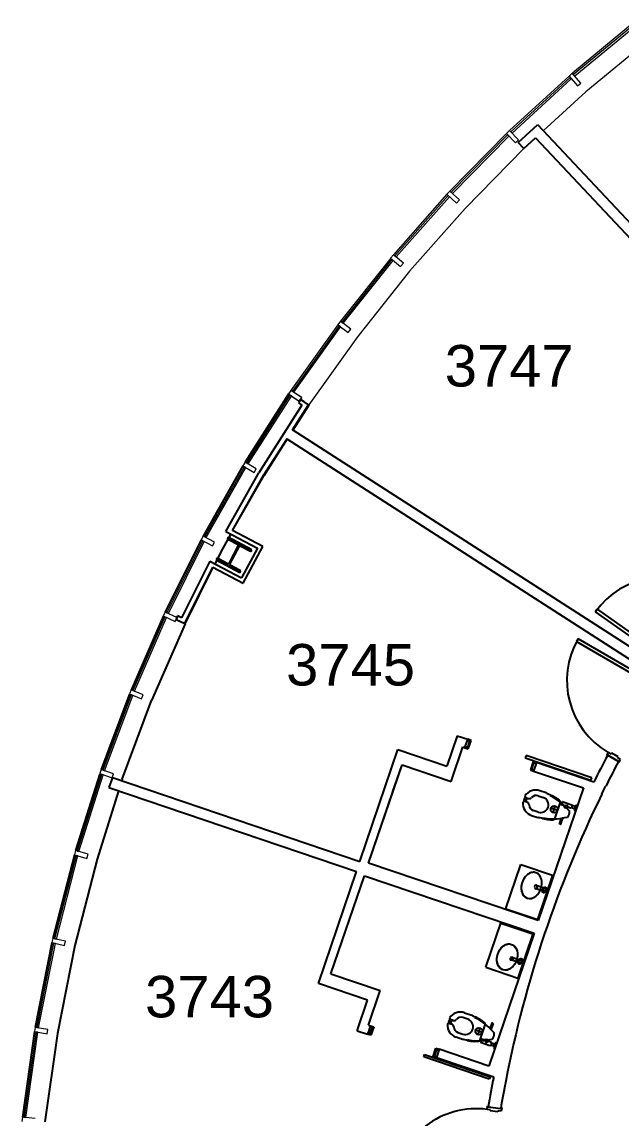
# Model space of a CAD drawing. Header units: inches. Extents: x -1169 to 5569, y -44 to 4300.
# Drawn here: x -37 to 309, y 3407 to 4040 of the extents above; entities that cross this region are included whole.
import ezdxf

# ---------------------------------------------------------------- set-up
doc = ezdxf.new("R2010")
doc.units = ezdxf.units.IN
doc.header["$LTSCALE"] = 96
doc.header["$MEASUREMENT"] = 0
for name, color, linetype in [('A-ANNO-ROOM', 4, 'CONTINUOUS'), ('A-COLS', 5, 'CONTINUOUS'), ('A-DOOR', 2, 'CONTINUOUS'), ('A-FLOR-PFIX', 2, 'CONTINUOUS'), ('A-GLAZ', 2, 'CONTINUOUS'), ('A-WALL-FULL', 6, 'CONTINUOUS')]:
    doc.layers.add(name, color=color, linetype=linetype)
doc.styles.add('Arial', font='arial.ttf')

msp = doc.modelspace()

# ---------------------------------------------------------------- linework, layer by layer
at = {"layer": 'A-COLS'}
for p, q in [((82.33, 3742.39), (81.82, 3741.43)), ((81.82, 3741.43), (82.17, 3741.24)), ((82.62, 3742.08), (82.17, 3741.25)), ((82.17, 3741.25), (88.4, 3737.94)), ((96.01, 3735.12), (82.33, 3742.39)), ((95.59, 3735.18), (82.62, 3742.08)), ((88.36, 3737.95), (82.44, 3726.82)), ((88.4, 3737.94), (82.48, 3726.8)), ((83, 3726.52), (88.92, 3737.66)), ((83.04, 3726.51), (88.96, 3737.63)), ((88.19, 3737.54), (89.22, 3738.57)), ((88.92, 3737.66), (95.15, 3734.35)), ((91.53, 3736.27), (92.23, 3736.97)), ((95.15, 3734.35), (95.59, 3735.18)), ((95.15, 3734.34), (95.5, 3734.15)), ((95.5, 3734.15), (96.01, 3735.12)), ((75.9, 3730.3), (75.39, 3729.34)), ((75.39, 3729.34), (89.07, 3722.06)), ((76.25, 3730.11), (75.81, 3729.28)), ((75.81, 3729.28), (88.79, 3722.38)), ((76.25, 3730.12), (75.9, 3730.3)), ((82.48, 3726.8), (76.25, 3730.11)), ((78.5, 3727.85), (79.19, 3728.54)), ((82.96, 3727.71), (84.39, 3729.13)), ((81.5, 3726.25), (82.2, 3726.94)), ((89.23, 3723.21), (83, 3726.52)), ((88.79, 3722.38), (89.23, 3723.21)), ((89.07, 3722.06), (89.59, 3723.03)), ((89.59, 3723.03), (89.23, 3723.22))]:
    msp.add_line(p, q, dxfattribs=at)
at = {"layer": 'A-DOOR'}
for p, q in [((294.75, 3699.3), (295.76, 3700.73)), ((333.88, 3671.5), (294.75, 3699.3)), ((295.76, 3700.73), (334.89, 3672.93)), ((284.63, 3683.58), (283.76, 3682.06)), ((326.16, 3659.5), (284.63, 3683.58)), ((283.76, 3682.06), (325.28, 3657.99)), ((219.38, 3621.31), (219.18, 3620.72)), ((219.18, 3620.72), (221.08, 3620.08)), ((220.68, 3620.87), (219.38, 3621.31)), ((220.83, 3625.57), (220.63, 3624.98)), ((220.63, 3624.98), (221.93, 3624.54)), ((221.93, 3624.54), (220.68, 3620.87)), ((222.72, 3624.93), (220.83, 3625.57)), ((221.08, 3620.08), (222.72, 3624.93)), ((254.61, 3616.22), (254.13, 3614.8)), ((254.13, 3614.8), (292.01, 3601.94)), ((292.49, 3603.36), (254.61, 3616.22)), ((302.09, 3617.98), (301.08, 3616.25)), ((301.08, 3616.25), (301.51, 3616)), ((301.51, 3616), (301.77, 3616.43)), ((301.77, 3616.43), (308.04, 3612.79)), ((303.76, 3617), (302.09, 3617.98)), ((304.08, 3617.55), (303.76, 3617)), ((307.86, 3615.35), (304.08, 3617.55)), ((307.55, 3614.81), (307.86, 3615.35)), ((309.22, 3613.84), (307.55, 3614.81)), ((308.22, 3612.11), (309.22, 3613.84)), ((258.7, 3612.71), (257.06, 3607.86)), ((258.71, 3612.71), (257.06, 3607.86)), ((257.06, 3607.86), (258.95, 3607.22)), ((257.85, 3608.25), (259.1, 3611.92)), ((257.85, 3608.25), (259.1, 3611.92)), ((257.85, 3608.25), (259.15, 3607.81)), ((258.71, 3612.72), (260.6, 3612.07)), ((258.95, 3607.22), (259.15, 3607.81)), ((258.95, 3607.22), (259.15, 3607.81)), ((259.1, 3611.92), (260.4, 3611.48)), ((260.4, 3611.48), (260.6, 3612.07)), ((260.4, 3611.48), (260.6, 3612.07)), ((308.04, 3612.79), (307.79, 3612.36)), ((307.79, 3612.36), (308.22, 3612.11)), ((292.01, 3601.94), (292.49, 3603.36)), ((162.93, 3455.01), (163.13, 3455.6)), ((163.13, 3455.6), (164.43, 3455.15)), ((164.37, 3459.27), (164.57, 3459.86)), ((165.67, 3458.82), (164.37, 3459.27)), ((164.43, 3455.15), (165.67, 3458.82)), ((164.57, 3459.86), (166.47, 3459.21)), ((166.47, 3459.21), (164.82, 3454.36)), ((164.82, 3454.36), (162.93, 3455)), ((195.43, 3441.86), (195.91, 3443.28)), ((195.91, 3443.28), (233.79, 3430.42)), ((200.81, 3442.15), (202.45, 3447)), ((200.81, 3442.15), (202.45, 3447)), ((202.84, 3446.21), (201.6, 3442.54)), ((202.85, 3446.21), (201.6, 3442.54)), ((201.6, 3442.54), (202.9, 3442.1)), ((202.45, 3447), (204.35, 3446.36)), ((202.84, 3446.21), (204.15, 3445.77)), ((204.35, 3446.36), (204.15, 3445.77)), ((204.35, 3446.36), (204.15, 3445.77)), ((233.3, 3429), (195.43, 3441.86)), ((200.81, 3442.15), (202.7, 3441.51)), ((202.9, 3442.1), (202.7, 3441.51)), ((202.9, 3442.1), (202.7, 3441.51)), ((233.79, 3430.42), (233.3, 3429)), ((232.01, 3411.55), (232.27, 3413.54)), ((233.93, 3411.31), (232.01, 3411.55)), ((232.27, 3413.54), (232.76, 3413.47)), ((232.76, 3413.47), (232.7, 3412.98)), ((232.7, 3412.98), (239.89, 3412.04)), ((233.85, 3410.69), (233.93, 3411.31)), ((238.19, 3410.12), (233.85, 3410.69)), ((238.27, 3410.74), (238.19, 3410.12)), ((240.19, 3410.49), (238.27, 3410.74)), ((239.89, 3412.04), (239.95, 3412.54)), ((239.95, 3412.54), (240.45, 3412.48)), ((240.45, 3412.48), (240.19, 3410.49))]:
    msp.add_line(p, q, dxfattribs=at)
for centre, start, end in [((333.88, 3671.5), 54.60084, 144.60084), ((333.88, 3671.5), 54.60084, 144.60084), ((326.16, 3659.5), 149.89718, 239.89718), ((326.16, 3659.5), 149.89718, 239.89718), ((225.83, 3363.95), 82.60188, 172.60188), ((225.83, 3363.95), 82.60188, 172.60188)]:
    msp.add_arc(centre, 48, start, end, dxfattribs=at)
at = {"layer": 'A-FLOR-PFIX'}
for p, q in [((266.1, 3594.58), (262.57, 3595.77)), ((255.1, 3589.19), (253.68, 3589.67)), ((254.41, 3591.83), (255.83, 3591.35)), ((261.61, 3592.93), (264.45, 3591.97)), ((271.34, 3580.06), (274.27, 3588.7)), ((275.1, 3588.35), (275.02, 3588.12)), ((275.18, 3588.59), (275.1, 3588.35)), ((275.26, 3588.84), (275.18, 3588.59)), ((275.41, 3589.26), (275.26, 3588.84)), ((275.5, 3589.54), (275.41, 3589.26)), ((275.5, 3589.54), (280.95, 3587.69)), ((261.55, 3583.45), (258.71, 3584.41)), ((272.71, 3584.41), (268.92, 3585.7)), ((270.17, 3583.16), (271.46, 3586.95)), ((274.9, 3587.77), (274.86, 3587.64)), ((276.75, 3587), (274.86, 3587.64)), ((275.02, 3588.12), (274.9, 3587.77)), ((276.51, 3586.29), (276.75, 3587)), ((276.51, 3586.29), (276.79, 3586.2)), ((276.79, 3586.2), (276.99, 3586.13)), ((276.99, 3586.13), (277.21, 3586.05)), ((277.21, 3586.05), (277.7, 3585.89)), ((277.58, 3586.32), (279.49, 3584.26)), ((277.7, 3585.89), (278.13, 3585.74)), ((278.13, 3585.74), (278.28, 3585.69)), ((278.28, 3585.69), (278.41, 3585.65)), ((278.47, 3585.67), (278.39, 3585.45)), ((278.65, 3586.36), (278.41, 3585.65)), ((280.31, 3585.79), (278.65, 3586.36)), ((282.56, 3585.43), (280.83, 3586.01)), ((282.96, 3586.61), (281.24, 3587.2)), ((282.96, 3586.61), (282.56, 3585.43)), ((282.97, 3584.31), (282.62, 3584.42)), ((283.97, 3587.25), (283.62, 3587.37)), ((257.75, 3581.57), (261.28, 3580.37)), ((273.95, 3576.75), (274.97, 3579.73)), ((274.52, 3576.45), (274, 3576.63)), ((274.63, 3576.52), (275.64, 3579.5)), ((278.18, 3580.4), (275.41, 3579.94)), ((276.08, 3580), (275.97, 3580.03)), ((242.7, 3527.13), (251.54, 3553.17)), ((251.54, 3553.17), (270.48, 3546.74)), ((253.34, 3545.06), (252.6, 3543.64)), ((254.28, 3546.31), (253.34, 3545.06)), ((255.37, 3547.33), (254.28, 3546.31)), ((256.56, 3548.08), (255.37, 3547.33)), ((257.8, 3548.52), (256.56, 3548.08)), ((259.04, 3548.63), (257.8, 3548.52)), ((259.11, 3548.62), (258.85, 3548.63)), ((260.22, 3548.41), (259.04, 3548.63)), ((261.29, 3547.86), (260.22, 3548.41)), ((262.21, 3547.02), (261.29, 3547.86)), ((261.33, 3521.33), (270.01, 3546.9)), ((262.93, 3545.92), (262.21, 3547.02)), ((263.42, 3544.6), (262.93, 3545.92)), ((263.66, 3543.13), (263.42, 3544.6)), ((251.8, 3540.51), (251.78, 3538.95)), ((251.78, 3538.95), (252.02, 3537.47)), ((252.07, 3542.1), (251.8, 3540.51)), ((252.02, 3537.47), (252.52, 3536.16)), ((252.6, 3543.64), (252.07, 3542.1)), ((259.41, 3539.75), (259.78, 3539.32)), ((259.78, 3539.32), (260.23, 3539.17)), ((260.23, 3539.17), (260.62, 3539.23)), ((260.59, 3541.11), (260.44, 3541.15)), ((260.94, 3540.74), (260.46, 3539.32)), ((260.46, 3539.32), (264.96, 3537.79)), ((260.92, 3540.83), (260.59, 3541.11)), ((260.62, 3539.23), (260.8, 3539.35)), ((260.8, 3539.35), (261.09, 3540.22)), ((261.09, 3540.22), (260.92, 3540.83)), ((265.44, 3539.21), (260.94, 3540.74)), ((262.1, 3537.01), (262.85, 3538.44)), ((262.85, 3538.44), (263.37, 3539.98)), ((263.37, 3539.98), (263.64, 3541.57)), ((263.64, 3541.57), (263.66, 3543.13)), ((252.52, 3536.16), (253.23, 3535.05)), ((253.23, 3535.05), (254.15, 3534.21)), ((254, 3534.32), (254.21, 3534.17)), ((254.15, 3534.21), (255.22, 3533.67)), ((255.22, 3533.67), (256.4, 3533.45)), ((256.4, 3533.45), (257.64, 3533.56)), ((257.64, 3533.56), (258.88, 3534)), ((258.88, 3534), (260.07, 3534.74)), ((260.07, 3534.74), (261.16, 3535.76)), ((261.16, 3535.76), (262.1, 3537.01)), ((242.86, 3527.6), (261.33, 3521.33)), ((231.37, 3493.75), (240.21, 3519.79)), ((240.05, 3519.31), (258.52, 3513.05)), ((258.52, 3513.05), (249.84, 3487.48)), ((240.22, 3504.89), (241.31, 3505.91)), ((241.31, 3505.91), (242.5, 3506.65)), ((242.5, 3506.65), (243.74, 3507.09)), ((243.74, 3507.09), (244.98, 3507.2)), ((244.79, 3507.2), (245.05, 3507.19)), ((244.98, 3507.2), (246.16, 3506.98)), ((246.16, 3506.98), (247.23, 3506.43)), ((247.23, 3506.43), (248.15, 3505.59)), ((237.74, 3499.08), (238.01, 3500.67)), ((238.01, 3500.67), (238.53, 3502.21)), ((238.53, 3502.21), (239.28, 3503.63)), ((239.28, 3503.63), (240.22, 3504.89)), ((245.78, 3499.6), (246.33, 3499.72)), ((246.33, 3499.72), (246.79, 3499.56)), ((246.79, 3499.56), (247.06, 3499.28)), ((248.15, 3505.59), (248.87, 3504.49)), ((248.87, 3504.49), (249.36, 3503.17)), ((249.58, 3500.14), (249.31, 3498.55)), ((249.36, 3503.17), (249.6, 3501.7)), ((249.6, 3501.7), (249.58, 3500.14)), ((231.37, 3493.75), (250.31, 3487.32)), ((237.72, 3497.52), (237.74, 3499.08)), ((237.96, 3496.05), (237.72, 3497.52)), ((238.45, 3494.73), (237.96, 3496.05)), ((239.17, 3493.63), (238.45, 3494.73)), ((240.09, 3492.78), (239.17, 3493.63)), ((246.01, 3493.31), (244.82, 3492.57)), ((245.89, 3497.81), (245.75, 3497.87)), ((246.32, 3497.82), (245.89, 3497.81)), ((247.1, 3494.33), (246.01, 3493.31)), ((246.82, 3498.21), (246.32, 3497.82)), ((246.4, 3497.89), (246.88, 3499.31)), ((250.89, 3496.36), (246.4, 3497.89)), ((247.13, 3499.07), (246.82, 3498.21)), ((246.88, 3499.31), (251.38, 3497.78)), ((247.06, 3499.28), (247.13, 3499.07)), ((248.04, 3495.58), (247.1, 3494.33)), ((248.78, 3497.01), (248.04, 3495.58)), ((249.31, 3498.55), (248.78, 3497.01)), ((240.15, 3492.74), (239.93, 3492.89)), ((241.16, 3492.24), (240.09, 3492.78)), ((242.34, 3492.02), (241.16, 3492.24)), ((243.58, 3492.13), (242.34, 3492.02)), ((244.82, 3492.57), (243.58, 3492.13)), ((212.26, 3463.01), (210.84, 3463.49)), ((220.88, 3463.63), (218.04, 3464.59)), ((219.01, 3467.44), (222.54, 3466.24)), ((234.8, 3461.4), (233.79, 3458.42)), ((235.43, 3461.29), (234.9, 3461.46)), ((210.11, 3461.33), (211.53, 3460.85)), ((215.15, 3456.07), (217.99, 3455.11)), ((229.14, 3456.07), (225.35, 3457.36)), ((227.89, 3458.61), (226.6, 3454.82)), ((230.71, 3460.36), (227.77, 3451.72)), ((235.93, 3455.92), (234.01, 3457.98)), ((234.5, 3457.53), (234.4, 3457.56)), ((235.47, 3461.17), (234.46, 3458.19)), ((217.72, 3452.03), (214.18, 3453.23)), ((228.24, 3450.31), (228.33, 3450.58)), ((228.24, 3450.31), (233.69, 3448.46)), ((228.33, 3450.58), (228.48, 3451.01)), ((228.48, 3451.01), (228.56, 3451.25)), ((228.56, 3451.25), (228.64, 3451.5)), ((228.64, 3451.5), (228.72, 3451.73)), ((228.72, 3451.73), (228.84, 3452.07)), ((228.84, 3452.07), (228.88, 3452.2)), ((230.78, 3451.56), (228.88, 3452.2)), ((231.02, 3452.27), (230.78, 3451.56)), ((231.02, 3452.27), (231.29, 3452.17)), ((231.29, 3452.17), (231.49, 3452.11)), ((231.49, 3452.11), (231.72, 3452.03)), ((231.72, 3452.03), (232.21, 3451.86)), ((231.85, 3451.6), (234.62, 3452.06)), ((232.21, 3451.86), (232.63, 3451.72)), ((232.63, 3451.72), (232.78, 3451.67)), ((232.67, 3450.92), (232.91, 3451.63)), ((234.33, 3450.35), (232.67, 3450.92)), ((232.78, 3451.67), (232.91, 3451.63)), ((232.95, 3451.57), (233.02, 3451.8)), ((235.94, 3448.09), (234.21, 3448.67)), ((236.34, 3449.27), (234.62, 3449.86)), ((235.94, 3448.09), (236.34, 3449.27)), ((237.35, 3449.91), (237, 3450.03)), ((236.35, 3446.97), (236, 3447.08))]:
    msp.add_line(p, q, dxfattribs=at)
for centre, radius in [((270.81, 3585.06), 2), ((265.2, 3538.5), 0.75), ((251.14, 3497.07), 0.75), ((227.25, 3456.72), 2)]:
    msp.add_circle(centre, radius, dxfattribs=at)
for centre, radius, start, end in [((260.16, 3588.67), 7.5, 71.25346, 146.36552), ((377.41, 3829.7), 260.14, 244.66733, 245.30992), ((260.16, 3588.67), 7.5, 176.1414, 251.25346), ((253.42, 3588.92), 0.787, 71.25346, 161.25346), ((260.16, 3588.67), 7, 150.85331, 171.65361), ((254.66, 3592.57), 0.787, 161.25346, 251.25346), ((260.76, 3588.47), 6.45, 151.06954, 171.43738), ((254.52, 3587.49), 1.79, 3.02977, 71.25346), ((256.41, 3593.05), 1.79, 251.25346, 319.47715), ((260.47, 3589.57), 3.55, 71.25346, 139.47715), ((263, 3587.71), 4.5, 251.25346, 71.25346), ((256.15, 3566.35), 29.29, 42.9893, 64.98862), ((256.15, 3566.35), 29.79, 57.42719, 64.98862), ((259.85, 3587.77), 3.55, 183.02977, 251.25346), ((278.17, 3585.54), 0.33, 24.01103, 36.25155), ((276.09, 3583.27), 3.67, 311.9535, 10.36687), ((278.76, 3583.58), 1, 20.28548, 42.9893), ((280.16, 3586.9), 1.12, 277.69139, 44.90705), ((284.79, 3584.67), 2.36, 161.25346, 177.9713), ((282.79, 3584.74), 0.358, 177.9713, 242.53562), ((285.19, 3585.85), 2.36, 144.53562, 161.25346), ((283.56, 3587.01), 0.358, 79.9713, 144.53562), ((206.49, 3326.07), 260.14, 77.19701, 77.83959), ((270.57, 3608.82), 29.79, 257.5183, 265.07973), ((270.57, 3608.82), 29.29, 257.5183, 279.51762), ((274.07, 3576.72), 0.116, 167.63983, 232.86709), ((274.52, 3576.57), 0.116, 269.63983, 334.86709), ((275.13, 3579.67), 0.173, 104.18867, 160.18867), ((275.01, 3579.97), 0.149, 299.91369, 338.92813), ((275.75, 3579.72), 0.149, 119.91369, 202.59323), ((275.47, 3579.55), 0.173, 342.31826, 38.31826), ((275.38, 3580.35), 0.58, 299.91369, 324.3654), ((275.97, 3580.47), 0.488, 282.9423, 305.5127), ((278.02, 3581.39), 1, 279.51762, 301.69406), ((260.33, 3540.15), 1, 170.25357, 188.81452), ((260.33, 3540.15), 1, 89.25346, 159.76821), ((246.26, 3498.72), 1, 133.68548, 152.24643), ((246.26, 3498.72), 1, 162.73179, 233.24654), ((216.59, 3460.33), 7.5, 71.24654, 146.3586), ((209.86, 3460.59), 0.787, 71.24654, 161.24654), ((216.59, 3460.33), 7, 150.84639, 171.64669), ((211.1, 3464.24), 0.787, 161.24654, 251.24654), ((217.19, 3460.13), 6.45, 151.06262, 171.43046), ((212.84, 3464.71), 1.79, 251.24654, 319.47023), ((216.9, 3461.23), 3.55, 71.24654, 139.47023), ((219.44, 3459.37), 4.5, 251.24654, 71.24654), ((333.87, 3701.35), 260.14, 244.66041, 245.30299), ((212.59, 3438.01), 29.29, 42.98238, 64.9817), ((212.59, 3438.01), 29.79, 57.42027, 64.9817), ((234.9, 3461.35), 0.116, 89.63291, 154.86017), ((216.59, 3460.33), 7.5, 176.13448, 251.24654), ((210.95, 3459.15), 1.79, 3.02285, 71.24654), ((216.29, 3459.43), 3.55, 183.02285, 251.24654), ((233.95, 3458.36), 0.173, 162.31133, 218.31133), ((233.68, 3458.2), 0.149, 343.57187, 22.58631), ((234.41, 3457.95), 0.149, 119.90677, 202.58631), ((233.74, 3457.67), 0.58, 358.1346, 22.58631), ((234.3, 3458.25), 0.173, 284.18174, 340.18174), ((234.13, 3457.21), 0.488, 16.9873, 39.5577), ((232.52, 3454.92), 3.67, 312.13313, 10.5465), ((235.36, 3461.19), 0.116, 347.63291, 52.86017), ((235.19, 3455.24), 1, 20.80594, 42.98238), ((162.89, 3197.74), 260.14, 77.19008, 77.83267), ((227.01, 3480.48), 29.79, 257.51138, 265.07281), ((227.01, 3480.48), 29.29, 257.51138, 279.5107), ((232.79, 3451.86), 0.33, 286.24845, 298.48897), ((233.54, 3449.56), 1.12, 277.59295, 44.80861), ((234.45, 3453.05), 1, 279.5107, 302.21452), ((238.57, 3448.51), 2.36, 144.5287, 161.24654), ((236.94, 3449.68), 0.358, 79.96438, 144.5287), ((238.17, 3447.33), 2.36, 161.24654, 177.96438), ((236.17, 3447.4), 0.358, 177.96438, 242.5287)]:
    msp.add_arc(centre, radius, start, end, dxfattribs=at)
at = {"layer": 'A-FLOR-PFIX', "extrusion": (0, 0, -1)}
for centre, major_axis, ratio, start_param, end_param in [((277.94, 3584.73), (0.36, 1.06), 0.5, 0.260484, 0.3552), ((265.19, 3538.46), (0.56, 1.66), 0.571429, 3.141593, 9.424778)]:
    msp.add_ellipse(centre, major_axis=major_axis, ratio=ratio, start_param=start_param, end_param=end_param, dxfattribs=at)
at = {"layer": 'A-FLOR-PFIX'}
msp.add_ellipse((251.16, 3497.11), major_axis=(0.56, 1.66), ratio=0.571429, dxfattribs=at)
msp.add_ellipse((233.1, 3452.64), major_axis=(-0.36, -1.06), ratio=0.5, start_param=0.260484, end_param=0.3552, dxfattribs=at)
for points in [[(273.74, 3590.39), (273.49, 3590.58), (272.98, 3590.93), (272.46, 3591.28), (272.19, 3591.45)], [(277.54, 3587.39), (277.62, 3587.43), (277.7, 3587.47), (277.78, 3587.51)], [(277.78, 3587.51), (277.86, 3587.55), (277.94, 3587.59), (278.02, 3587.63)], [(278.02, 3587.63), (278.06, 3587.56), (278.09, 3587.48), (278.13, 3587.41)], [(278.13, 3587.41), (278.16, 3587.34), (278.2, 3587.27), (278.23, 3587.2)], [(278.63, 3586.39), (278.64, 3586.38), (278.64, 3586.37), (278.65, 3586.36), (278.65, 3586.36)], [(268.02, 3579.15), (268.33, 3579.12), (268.95, 3579.08), (269.58, 3579.05), (269.88, 3579.04)], [(228.63, 3463.11), (228.89, 3462.94), (229.41, 3462.59), (229.92, 3462.23), (230.17, 3462.05)], [(226.32, 3450.7), (226.01, 3450.71), (225.39, 3450.74), (224.76, 3450.78), (224.45, 3450.81)], [(231.16, 3450.77), (231.2, 3450.69), (231.24, 3450.61), (231.28, 3450.53)], [(231.28, 3450.53), (231.32, 3450.45), (231.36, 3450.37), (231.4, 3450.29)], [(231.4, 3450.29), (231.47, 3450.33), (231.54, 3450.36), (231.62, 3450.39)], [(231.62, 3450.39), (231.69, 3450.43), (231.76, 3450.46), (231.83, 3450.5)], [(232.63, 3450.9), (232.65, 3450.9), (232.66, 3450.91), (232.67, 3450.91), (232.67, 3450.92)]]:
    msp.add_open_spline(points, degree=3, dxfattribs=at)
for points, knots in [([(274.27, 3588.7), (274.31, 3588.82), (274.35, 3589.01), (274.35, 3589.27), (274.33, 3589.44), (274.3, 3589.59), (274.26, 3589.71), (274.22, 3589.79), (274.18, 3589.88), (274.12, 3589.98), (274.04, 3590.1), (273.92, 3590.24), (273.81, 3590.34), (273.74, 3590.39)], [0, 0, 0, 0, 0.2, 0.3, 0.4, 0.475, 0.55, 0.5875, 0.625, 0.7, 0.775, 0.85, 1, 1, 1, 1]), ([(276.75, 3587), (276.75, 3587), (276.76, 3587.01), (276.78, 3587.01), (276.8, 3587.02), (276.82, 3587.04), (276.85, 3587.05), (276.89, 3587.07), (276.92, 3587.09), (276.96, 3587.1), (277.01, 3587.13), (277.05, 3587.15), (277.09, 3587.17), (277.1, 3587.17)], [0, 0, 0, 0, 0.0714286, 0.1071429, 0.1428571, 0.1785714, 0.2142857, 0.25, 0.2857143, 0.3214286, 0.3571429, 0.3928571, 0.4285713, 0.4285713, 0.4285713, 0.4285713]), ([(277.1, 3587.17), (277.12, 3587.18), (277.15, 3587.2), (277.22, 3587.23), (277.27, 3587.26), (277.31, 3587.28)], [0.4285714, 0.4285714, 0.4285714, 0.4285714, 0.4642857, 0.5, 0.5714284, 0.5714284, 0.5714284, 0.5714284]), ([(277.31, 3587.28), (277.33, 3587.29), (277.37, 3587.3), (277.44, 3587.34), (277.5, 3587.37), (277.54, 3587.39)], [0.5714286, 0.5714286, 0.5714286, 0.5714286, 0.6071429, 0.6428571, 0.7142855, 0.7142855, 0.7142855, 0.7142855]), ([(278.23, 3587.2), (278.25, 3587.17), (278.28, 3587.1), (278.31, 3587.03), (278.33, 3587)], [0.25, 0.25, 0.25, 0.25, 0.3125, 0.375, 0.375, 0.375, 0.375]), ([(278.33, 3587), (278.35, 3586.97), (278.37, 3586.92), (278.4, 3586.85), (278.42, 3586.82), (278.43, 3586.81)], [0.375, 0.375, 0.375, 0.375, 0.4375, 0.46875, 0.5, 0.5, 0.5, 0.5]), ([(278.43, 3586.81), (278.43, 3586.79), (278.45, 3586.76), (278.47, 3586.72), (278.49, 3586.68), (278.5, 3586.65), (278.51, 3586.64)], [0.5000002, 0.5000002, 0.5000002, 0.5000002, 0.53125, 0.5625, 0.59375, 0.625, 0.625, 0.625, 0.625]), ([(278.51, 3586.64), (278.52, 3586.62), (278.53, 3586.6), (278.55, 3586.56), (278.57, 3586.52), (278.58, 3586.49), (278.6, 3586.46), (278.61, 3586.43), (278.62, 3586.41), (278.63, 3586.39)], [0.625, 0.625, 0.625, 0.625, 0.65625, 0.6875, 0.71875, 0.75, 0.78125, 0.8125, 0.8749999, 0.8749999, 0.8749999, 0.8749999]), ([(269.88, 3579.04), (270.01, 3579.04), (270.2, 3579.06), (270.44, 3579.13), (270.61, 3579.21), (270.78, 3579.31), (270.97, 3579.46), (271.18, 3579.71), (271.3, 3579.94), (271.34, 3580.06)], [0, 0, 0, 0, 0.2, 0.3, 0.4, 0.5, 0.6, 0.8, 1, 1, 1, 1]), ([(252.82, 3544.12), (252.76, 3544), (252.62, 3543.71), (252.5, 3543.41), (252.43, 3543.23)], [4.541704, 4.541704, 4.541704, 4.541704, 4.5915585, 4.6652167, 4.6652167, 4.6652167, 4.6652167]), ([(253.7, 3545.59), (253.66, 3545.53), (253.47, 3545.26), (253.29, 3544.98), (253.16, 3544.75)], [4.3201203, 4.3201203, 4.3201203, 4.3201203, 4.3498975, 4.4498221, 4.4498221, 4.4498221, 4.4498221]), ([(254.81, 3546.84), (254.78, 3546.82), (254.54, 3546.59), (254.3, 3546.34), (254.1, 3546.09)], [4.0945479, 4.0945479, 4.0945479, 4.0945479, 4.1082365, 4.2352464, 4.2352464, 4.2352464, 4.2352464]), ([(256.07, 3547.8), (256.07, 3547.8), (255.77, 3547.63), (255.48, 3547.42), (255.21, 3547.2)], [3.8663935, 3.8663935, 3.8663935, 3.8663935, 3.8665756, 4.0199157, 4.0199157, 4.0199157, 4.0199157]), ([(257.68, 3548.48), (257.62, 3548.47), (257.2, 3548.36), (256.78, 3548.19), (256.44, 3548.01)], [3.5903916, 3.5903916, 3.5903916, 3.5903916, 3.6249146, 3.8026973, 3.8026973, 3.8026973, 3.8026973]), ([(258.99, 3548.63), (258.96, 3548.63), (258.54, 3548.64), (258.12, 3548.59), (257.73, 3548.5)], [3.3659921, 3.3659921, 3.3659921, 3.3659921, 3.3832536, 3.5832545, 3.5832545, 3.5832545, 3.5832545]), ([(262.26, 3546.96), (262, 3547.27), (261.71, 3547.59), (261.36, 3547.81), (261.33, 3547.83)], [2.6999308, 2.6999308, 2.6999308, 2.6999308, 2.8999317, 2.9171932, 2.9171932, 2.9171932, 2.9171932]), ([(262.99, 3545.79), (262.82, 3546.14), (262.58, 3546.51), (262.33, 3546.87), (262.29, 3546.93)], [2.480488, 2.480488, 2.480488, 2.480488, 2.6582707, 2.6927937, 2.6927937, 2.6927937, 2.6927937]), ([(263.47, 3544.39), (263.38, 3544.74), (263.28, 3545.08), (263.15, 3545.4), (263.15, 3545.4)], [2.2632696, 2.2632696, 2.2632696, 2.2632696, 2.4166097, 2.4167919, 2.4167919, 2.4167919, 2.4167919]), ([(263.68, 3542.84), (263.66, 3543.16), (263.63, 3543.5), (263.58, 3543.84), (263.57, 3543.87)], [2.0479389, 2.0479389, 2.0479389, 2.0479389, 2.1749488, 2.1886374, 2.1886374, 2.1886374, 2.1886374]), ([(251.84, 3540.87), (251.81, 3540.61), (251.78, 3540.28), (251.76, 3539.95), (251.76, 3539.87)], [4.9749558, 4.9749558, 4.9749558, 4.9749558, 5.0748804, 5.1046577, 5.1046577, 5.1046577, 5.1046577]), ([(251.77, 3539.23), (251.78, 3538.92), (251.82, 3538.57), (251.87, 3538.24), (251.87, 3538.2)], [5.1895316, 5.1895316, 5.1895316, 5.1895316, 5.3165414, 5.3302301, 5.3302301, 5.3302301, 5.3302301]), ([(252.19, 3542.52), (252.14, 3542.33), (252.05, 3542.02), (251.98, 3541.7), (251.96, 3541.58)], [4.7595613, 4.7595613, 4.7595613, 4.7595613, 4.8332195, 4.883074, 4.883074, 4.883074, 4.883074]), ([(251.98, 3537.68), (252.06, 3537.33), (252.16, 3536.99), (252.29, 3536.68), (252.29, 3536.68)], [5.4048623, 5.4048623, 5.4048623, 5.4048623, 5.5582024, 5.5583845, 5.5583845, 5.5583845, 5.5583845]), ([(262.62, 3537.96), (262.68, 3538.07), (262.82, 3538.37), (262.94, 3538.67), (263.01, 3538.85)], [1.4001113, 1.4001113, 1.4001113, 1.4001113, 1.4499658, 1.523624, 1.523624, 1.523624, 1.523624]), ([(263.25, 3539.55), (263.31, 3539.74), (263.39, 3540.05), (263.46, 3540.37), (263.49, 3540.5)], [1.6179686, 1.6179686, 1.6179686, 1.6179686, 1.6916268, 1.7414813, 1.7414813, 1.7414813, 1.7414813]), ([(263.6, 3541.21), (263.64, 3541.46), (263.67, 3541.8), (263.68, 3542.13), (263.68, 3542.2)], [1.8333632, 1.8333632, 1.8333632, 1.8333632, 1.9332878, 1.963065, 1.963065, 1.963065, 1.963065]), ([(252.46, 3536.29), (252.62, 3535.94), (252.86, 3535.56), (253.11, 3535.2), (253.16, 3535.14)], [5.6220806, 5.6220806, 5.6220806, 5.6220806, 5.7998634, 5.8343864, 5.8343864, 5.8343864, 5.8343864]), ([(253.19, 3535.12), (253.44, 3534.8), (253.74, 3534.48), (254.08, 3534.27), (254.11, 3534.25)], [5.8415235, 5.8415235, 5.8415235, 5.8415235, 6.0415243, 6.0587858, 6.0587858, 6.0587858, 6.0587858]), ([(256.45, 3533.45), (256.49, 3533.45), (256.9, 3533.44), (257.32, 3533.49), (257.72, 3533.58)], [0.2243995, 0.2243995, 0.2243995, 0.2243995, 0.241661, 0.4416618, 0.4416618, 0.4416618, 0.4416618]), ([(257.76, 3533.59), (257.83, 3533.61), (258.24, 3533.72), (258.66, 3533.89), (259.01, 3534.07)], [0.448799, 0.448799, 0.448799, 0.448799, 0.4833219, 0.6611047, 0.6611047, 0.6611047, 0.6611047]), ([(259.38, 3534.27), (259.38, 3534.27), (259.67, 3534.45), (259.96, 3534.65), (260.24, 3534.88)], [0.7248008, 0.7248008, 0.7248008, 0.7248008, 0.7249829, 0.878323, 0.878323, 0.878323, 0.878323]), ([(260.64, 3535.23), (260.66, 3535.25), (260.91, 3535.49), (261.14, 3535.74), (261.35, 3535.98)], [0.9529552, 0.9529552, 0.9529552, 0.9529552, 0.9666439, 1.0936537, 1.0936537, 1.0936537, 1.0936537]), ([(261.74, 3536.49), (261.79, 3536.55), (261.98, 3536.82), (262.16, 3537.1), (262.29, 3537.32)], [1.1785276, 1.1785276, 1.1785276, 1.1785276, 1.2083049, 1.3082295, 1.3082295, 1.3082295, 1.3082295]), ([(241.14, 3505.77), (241.42, 3506), (241.71, 3506.2), (242, 3506.38), (242, 3506.38)], [5.4048623, 5.4048623, 5.4048623, 5.4048623, 5.5582024, 5.5583845, 5.5583845, 5.5583845, 5.5583845]), ([(242.37, 3506.58), (242.72, 3506.76), (243.13, 3506.91), (243.56, 3507.04), (243.62, 3507.06)], [5.6220806, 5.6220806, 5.6220806, 5.6220806, 5.7998634, 5.8343864, 5.8343864, 5.8343864, 5.8343864]), ([(243.66, 3507.07), (244.06, 3507.16), (244.49, 3507.24), (244.89, 3507.2), (244.93, 3507.19)], [5.8415235, 5.8415235, 5.8415235, 5.8415235, 6.0415243, 6.0587858, 6.0587858, 6.0587858, 6.0587858]), ([(247.27, 3506.4), (247.3, 3506.38), (247.63, 3506.14), (247.94, 3505.84), (248.19, 3505.53)], [0.2243995, 0.2243995, 0.2243995, 0.2243995, 0.241661, 0.4416618, 0.4416618, 0.4416618, 0.4416618]), ([(237.7, 3498.45), (237.7, 3498.52), (237.71, 3498.85), (237.74, 3499.18), (237.78, 3499.44)], [4.3201203, 4.3201203, 4.3201203, 4.3201203, 4.3498975, 4.4498221, 4.4498221, 4.4498221, 4.4498221]), ([(237.89, 3500.15), (237.92, 3500.28), (237.99, 3500.59), (238.07, 3500.91), (238.13, 3501.09)], [4.541704, 4.541704, 4.541704, 4.541704, 4.5915585, 4.6652167, 4.6652167, 4.6652167, 4.6652167]), ([(238.37, 3501.8), (238.44, 3501.98), (238.56, 3502.28), (238.7, 3502.57), (238.76, 3502.69)], [4.7595613, 4.7595613, 4.7595613, 4.7595613, 4.8332195, 4.883074, 4.883074, 4.883074, 4.883074]), ([(239.1, 3503.32), (239.23, 3503.55), (239.4, 3503.83), (239.6, 3504.1), (239.64, 3504.16)], [4.9749558, 4.9749558, 4.9749558, 4.9749558, 5.0748804, 5.1046577, 5.1046577, 5.1046577, 5.1046577]), ([(240.03, 3504.66), (240.24, 3504.91), (240.47, 3505.16), (240.72, 3505.39), (240.74, 3505.42)], [5.1895316, 5.1895316, 5.1895316, 5.1895316, 5.3165414, 5.3302301, 5.3302301, 5.3302301, 5.3302301]), ([(248.22, 3505.49), (248.26, 3505.44), (248.53, 3505.1), (248.76, 3504.71), (248.92, 3504.36)], [0.448799, 0.448799, 0.448799, 0.448799, 0.4833219, 0.6611047, 0.6611047, 0.6611047, 0.6611047]), ([(249.09, 3503.97), (249.09, 3503.97), (249.22, 3503.65), (249.32, 3503.31), (249.4, 3502.96)], [0.7248008, 0.7248008, 0.7248008, 0.7248008, 0.7249829, 0.878323, 0.878323, 0.878323, 0.878323]), ([(249.51, 3502.44), (249.51, 3502.41), (249.57, 3502.07), (249.6, 3501.73), (249.61, 3501.41)], [0.9529552, 0.9529552, 0.9529552, 0.9529552, 0.9666439, 1.0936537, 1.0936537, 1.0936537, 1.0936537]), ([(249.62, 3500.77), (249.62, 3500.7), (249.6, 3500.37), (249.57, 3500.03), (249.54, 3499.78)], [1.1785276, 1.1785276, 1.1785276, 1.1785276, 1.2083049, 1.3082295, 1.3082295, 1.3082295, 1.3082295]), ([(237.81, 3496.78), (237.8, 3496.81), (237.75, 3497.14), (237.72, 3497.49), (237.7, 3497.81)], [4.0945479, 4.0945479, 4.0945479, 4.0945479, 4.1082365, 4.2352464, 4.2352464, 4.2352464, 4.2352464]), ([(238.23, 3495.25), (238.23, 3495.25), (238.1, 3495.57), (238, 3495.9), (237.91, 3496.26)], [3.8663935, 3.8663935, 3.8663935, 3.8663935, 3.8665756, 4.0199157, 4.0199157, 4.0199157, 4.0199157]), ([(239.1, 3493.72), (239.05, 3493.78), (238.79, 3494.12), (238.56, 3494.51), (238.39, 3494.86)], [3.5903916, 3.5903916, 3.5903916, 3.5903916, 3.6249146, 3.8026973, 3.8026973, 3.8026973, 3.8026973]), ([(240.04, 3492.82), (240.02, 3492.83), (239.68, 3493.08), (239.38, 3493.38), (239.12, 3493.69)], [3.3659921, 3.3659921, 3.3659921, 3.3659921, 3.3832536, 3.5832545, 3.5832545, 3.5832545, 3.5832545]), ([(246.17, 3493.45), (245.9, 3493.22), (245.61, 3493.01), (245.31, 3492.84), (245.31, 3492.84)], [2.2632696, 2.2632696, 2.2632696, 2.2632696, 2.4166097, 2.4167919, 2.4167919, 2.4167919, 2.4167919]), ([(247.28, 3494.55), (247.08, 3494.31), (246.84, 3494.06), (246.6, 3493.82), (246.57, 3493.8)], [2.0479389, 2.0479389, 2.0479389, 2.0479389, 2.1749488, 2.1886374, 2.1886374, 2.1886374, 2.1886374]), ([(248.22, 3495.89), (248.09, 3495.67), (247.91, 3495.39), (247.72, 3495.12), (247.68, 3495.06)], [1.8333632, 1.8333632, 1.8333632, 1.8333632, 1.9332878, 1.963065, 1.963065, 1.963065, 1.963065]), ([(248.95, 3497.42), (248.88, 3497.24), (248.75, 3496.94), (248.62, 3496.64), (248.56, 3496.53)], [1.6179686, 1.6179686, 1.6179686, 1.6179686, 1.6916268, 1.7414813, 1.7414813, 1.7414813, 1.7414813]), ([(249.42, 3499.07), (249.4, 3498.94), (249.33, 3498.63), (249.24, 3498.31), (249.19, 3498.13)], [1.4001113, 1.4001113, 1.4001113, 1.4001113, 1.4499658, 1.523624, 1.523624, 1.523624, 1.523624]), ([(243.65, 3492.15), (243.26, 3492.06), (242.83, 3491.98), (242.42, 3492.02), (242.39, 3492.03)], [2.6999308, 2.6999308, 2.6999308, 2.6999308, 2.8999317, 2.9171932, 2.9171932, 2.9171932, 2.9171932]), ([(244.94, 3492.64), (244.6, 3492.46), (244.18, 3492.3), (243.76, 3492.17), (243.69, 3492.15)], [2.480488, 2.480488, 2.480488, 2.480488, 2.6582707, 2.6927937, 2.6927937, 2.6927937, 2.6927937]), ([(230.17, 3462.05), (230.27, 3461.98), (230.41, 3461.85), (230.56, 3461.64), (230.65, 3461.48), (230.72, 3461.3), (230.78, 3461.05), (230.8, 3460.73), (230.75, 3460.48), (230.71, 3460.36)], [0, 0, 0, 0, 0.2, 0.3, 0.4, 0.5, 0.6, 0.8, 1, 1, 1, 1]), ([(227.77, 3451.72), (227.73, 3451.6), (227.65, 3451.43), (227.49, 3451.22), (227.37, 3451.1), (227.25, 3451), (227.15, 3450.93), (227.07, 3450.88), (226.98, 3450.84), (226.87, 3450.79), (226.74, 3450.75), (226.55, 3450.71), (226.41, 3450.7), (226.32, 3450.7)], [0, 0, 0, 0, 0.2, 0.3, 0.4, 0.475, 0.55, 0.5875, 0.625, 0.7, 0.775, 0.85, 1, 1, 1, 1]), ([(230.78, 3451.56), (230.78, 3451.56), (230.78, 3451.55), (230.79, 3451.53), (230.8, 3451.51), (230.81, 3451.49), (230.83, 3451.46), (230.84, 3451.42), (230.86, 3451.39), (230.88, 3451.35), (230.9, 3451.3), (230.92, 3451.26), (230.94, 3451.23), (230.95, 3451.21)], [0, 0, 0, 0, 0.0714286, 0.1071429, 0.1428571, 0.1785714, 0.2142857, 0.25, 0.2857143, 0.3214286, 0.3571429, 0.3928571, 0.4285713, 0.4285713, 0.4285713, 0.4285713]), ([(230.95, 3451.21), (230.96, 3451.19), (230.97, 3451.16), (231.01, 3451.09), (231.03, 3451.04), (231.05, 3451)], [0.4285714, 0.4285714, 0.4285714, 0.4285714, 0.4642857, 0.5, 0.5714284, 0.5714284, 0.5714284, 0.5714284]), ([(231.05, 3451), (231.06, 3450.98), (231.08, 3450.94), (231.12, 3450.87), (231.14, 3450.81), (231.16, 3450.77)], [0.5714286, 0.5714286, 0.5714286, 0.5714286, 0.6071429, 0.6428571, 0.7142855, 0.7142855, 0.7142855, 0.7142855]), ([(231.83, 3450.5), (231.86, 3450.52), (231.93, 3450.55), (232, 3450.58), (232.03, 3450.6)], [0.25, 0.25, 0.25, 0.25, 0.3125, 0.375, 0.375, 0.375, 0.375]), ([(232.03, 3450.6), (232.06, 3450.61), (232.11, 3450.64), (232.17, 3450.67), (232.21, 3450.69), (232.22, 3450.69)], [0.375, 0.375, 0.375, 0.375, 0.4375, 0.46875, 0.5, 0.5, 0.5, 0.5]), ([(232.22, 3450.69), (232.24, 3450.7), (232.27, 3450.72), (232.31, 3450.74), (232.35, 3450.76), (232.38, 3450.77), (232.39, 3450.78)], [0.5000002, 0.5000002, 0.5000002, 0.5000002, 0.53125, 0.5625, 0.59375, 0.625, 0.625, 0.625, 0.625]), ([(232.39, 3450.78), (232.41, 3450.79), (232.43, 3450.8), (232.47, 3450.82), (232.51, 3450.83), (232.54, 3450.85), (232.57, 3450.86), (232.6, 3450.88), (232.62, 3450.89), (232.63, 3450.9)], [0.625, 0.625, 0.625, 0.625, 0.65625, 0.6875, 0.71875, 0.75, 0.78125, 0.8125, 0.8749999, 0.8749999, 0.8749999, 0.8749999])]:
    msp.add_open_spline(points, degree=3, knots=knots, dxfattribs=at)
at = {"layer": 'A-GLAZ', "lineweight": 13}
for p, q in [((317.34, 4040.45), (281.32, 4010.76)), ((317.91, 4039.62), (282.02, 4010.04)), ((282.66, 4009.27), (318.54, 4038.85)), ((326.46, 4030.8), (289.05, 3999.96)), ((279.43, 4009.12), (245.02, 3977.59)), ((280.05, 4008.33), (245.76, 3976.91)), ((246.44, 3976.17), (280.72, 4007.59)), ((280.72, 4007.59), (280.05, 4008.33)), ((282.02, 4010.04), (282.66, 4009.27)), ((289.05, 3999.96), (264.51, 3977.47)), ((243.23, 3975.85), (210.51, 3942.56)), ((243.88, 3975.09), (211.29, 3941.92)), ((244.59, 3974.39), (243.88, 3975.09)), ((245.76, 3976.91), (246.44, 3976.17)), ((212, 3941.22), (244.59, 3974.39)), ((259.99, 3973.33), (253.31, 3967.21)), ((253.31, 3967.21), (219.33, 3932.63)), ((208.81, 3940.74), (177.88, 3905.78)), ((209.5, 3940.01), (178.69, 3905.18)), ((179.43, 3904.52), (210.25, 3939.35)), ((210.25, 3939.35), (209.5, 3940.01)), ((211.29, 3941.92), (212, 3941.22)), ((219.33, 3932.63), (187.21, 3896.32)), ((178.69, 3905.18), (179.43, 3904.52)), ((176.27, 3903.86), (147.22, 3867.34)), ((177, 3903.17), (148.06, 3866.78)), ((148.84, 3866.16), (177.79, 3902.55)), ((177.79, 3902.55), (177, 3903.17)), ((187.21, 3896.32), (157.03, 3858.38)), ((145.72, 3865.34), (118.61, 3827.34)), ((146.48, 3864.69), (119.48, 3826.83)), ((120.29, 3826.25), (147.29, 3864.11)), ((147.29, 3864.11), (146.48, 3864.69)), ((148.06, 3866.78), (148.84, 3866.16)), ((157.03, 3858.38), (128.88, 3818.91)), ((118.03, 3824.64), (93.04, 3785.42)), ((93.89, 3784.88), (118.87, 3824.1)), ((118.86, 3824.13), (118.01, 3824.66)), ((118.87, 3824.1), (118.03, 3824.64)), ((119.48, 3826.83), (120.29, 3826.25)), ((119.49, 3826.81), (120.31, 3826.23)), ((128.88, 3818.91), (119.67, 3804.46)), ((93.04, 3785.42), (93.89, 3784.88)), ((91.7, 3783.17), (68.8, 3742.7)), ((69.67, 3742.21), (92.57, 3782.68)), ((92.57, 3782.68), (91.7, 3783.17)), ((67.57, 3740.39), (46.82, 3698.77)), ((68.46, 3739.94), (67.57, 3740.39)), ((68.8, 3742.7), (69.67, 3742.21)), ((47.71, 3698.32), (68.46, 3739.94)), ((45.71, 3696.4), (27.17, 3653.75)), ((28.09, 3653.35), (46.63, 3696)), ((46.63, 3696), (45.71, 3696.4)), ((46.82, 3698.77), (47.71, 3698.32)), ((27.17, 3653.75), (28.09, 3653.35)), ((26.19, 3651.33), (9.9, 3607.77)), ((10.84, 3607.42), (27.13, 3650.98)), ((27.13, 3650.98), (26.19, 3651.33)), ((9.9, 3607.77), (10.84, 3607.42)), ((9.05, 3605.29), (-4.93, 3560.94)), ((-3.98, 3560.64), (10, 3604.99)), ((10, 3604.99), (9.05, 3605.29)), ((-5.65, 3558.42), (-18.03, 3510.22)), ((-17.06, 3509.97), (-4.68, 3558.17)), ((-4.68, 3558.17), (-5.65, 3558.42)), ((-4.93, 3560.94), (-3.98, 3560.64)), ((-18.61, 3507.66), (-28.28, 3458.84)), ((-27.3, 3458.64), (-17.63, 3507.46)), ((-17.63, 3507.46), (-18.61, 3507.66)), ((-18.03, 3510.22), (-17.06, 3509.97)), ((-28.72, 3456.25), (-35.64, 3406.96)), ((-34.65, 3406.82), (-27.73, 3456.11)), ((-27.73, 3456.11), (-28.72, 3456.25)), ((-28.28, 3458.84), (-27.3, 3458.64)), ((-35.64, 3406.96), (-34.65, 3406.82))]:
    msp.add_line(p, q, dxfattribs=at)
at = {"layer": 'A-GLAZ', "lineweight": 13, "extrusion": (0, 0, -1)}
for p, q in [((281.3, 4010.79), (279.41, 4009.14)), ((279.41, 4009.14), (284.33, 4003.48)), ((286.22, 4005.12), (281.3, 4010.79)), ((284.33, 4003.48), (286.22, 4005.12)), ((245, 3977.61), (243.2, 3975.88)), ((243.2, 3975.88), (248.41, 3970.48)), ((250.21, 3972.22), (245, 3977.61)), ((248.41, 3970.48), (250.21, 3972.22)), ((210.49, 3942.59), (208.78, 3940.76)), ((208.78, 3940.76), (214.27, 3935.64)), ((215.97, 3937.47), (210.49, 3942.59)), ((214.27, 3935.64), (215.97, 3937.47)), ((177.86, 3905.8), (176.25, 3903.88)), ((183.6, 3900.98), (177.86, 3905.8)), ((176.25, 3903.88), (181.99, 3899.06)), ((181.99, 3899.06), (183.6, 3900.98)), ((147.19, 3867.36), (145.69, 3865.36)), ((153.18, 3862.84), (147.19, 3867.36)), ((145.69, 3865.36), (151.68, 3860.85)), ((151.68, 3860.85), (153.18, 3862.84)), ((118.59, 3827.36), (117.19, 3825.29)), ((117.19, 3825.29), (123.41, 3821.1)), ((124.8, 3823.17), (118.59, 3827.36)), ((123.41, 3821.1), (124.8, 3823.17))]:
    msp.add_line(p, q, dxfattribs=at)
at = {"layer": 'A-GLAZ'}
for p, q in [((117.23, 3825.25), (92.15, 3785.88)), ((128.89, 3818.89), (119.68, 3804.43)), ((116.43, 3799.33), (102.84, 3778)), ((90.87, 3783.74), (67.88, 3743.12)), ((84.88, 3746.25), (102.84, 3778)), ((66.71, 3740.91), (45.89, 3699.14)), ((83.77, 3744.3), (78.97, 3735.81)), ((78.97, 3735.81), (74.62, 3727.08)), ((57.34, 3692.42), (73.62, 3725.07)), ((44.83, 3696.88), (26.22, 3654.07)), ((57.34, 3692.42), (38.01, 3647.96)), ((25.28, 3651.76), (8.94, 3608.04)), ((21.03, 3602.55), (38.01, 3647.96)), ((8.12, 3605.67), (-5.91, 3561.16)), ((21.03, 3602.55), (20.74, 3601.62)), ((18.89, 3595.77), (6.46, 3556.32)), ((-6.6, 3558.76), (-19.02, 3510.38)), ((6.46, 3556.32), (-6.41, 3506.23)), ((-19.58, 3507.94), (-29.28, 3458.94)), ((-19.33, 3509.17), (-19.34, 3509.12)), ((-6.41, 3506.23), (-16.45, 3455.5)), ((-29.69, 3456.48), (-36.65, 3407.01)), ((-29.52, 3457.71), (-29.53, 3457.67)), ((-29.51, 3457.76), (-29.52, 3457.71)), ((-16.45, 3455.5), (-23.65, 3404.3))]:
    msp.add_line(p, q, dxfattribs=at)
at = {"layer": 'A-GLAZ', "lineweight": 20, "extrusion": (0, 0, -1)}
for p, q in [((118.6, 3827.34), (117.21, 3825.26)), ((117.21, 3825.26), (123.42, 3821.07)), ((124.82, 3823.14), (118.6, 3827.34)), ((123.42, 3821.07), (124.82, 3823.14)), ((92.13, 3785.9), (90.84, 3783.76)), ((98.56, 3782.04), (92.13, 3785.9)), ((90.84, 3783.76), (97.27, 3779.89)), ((97.27, 3779.89), (98.56, 3782.04)), ((67.86, 3743.13), (66.68, 3740.92)), ((66.68, 3740.92), (73.3, 3737.4)), ((74.48, 3739.61), (67.86, 3743.13)), ((73.3, 3737.4), (74.48, 3739.61)), ((45.86, 3699.15), (44.8, 3696.89)), ((44.8, 3696.89), (51.6, 3693.72)), ((52.65, 3695.98), (45.86, 3699.15)), ((51.6, 3693.72), (52.65, 3695.98)), ((26.19, 3654.09), (25.25, 3651.77)), ((25.25, 3651.77), (32.21, 3648.96)), ((33.14, 3651.28), (26.19, 3654.09)), ((32.21, 3648.96), (33.14, 3651.28)), ((8.91, 3608.05), (8.09, 3605.69)), ((16, 3605.61), (8.91, 3608.05)), ((8.09, 3605.69), (15.18, 3603.24)), ((15.18, 3603.24), (16, 3605.61)), ((-5.94, 3561.17), (-6.63, 3558.77)), ((-6.63, 3558.77), (0.58, 3556.7)), ((1.27, 3559.1), (-5.94, 3561.17)), ((0.58, 3556.7), (1.27, 3559.1)), ((-19.05, 3510.39), (-19.61, 3507.95)), ((-19.61, 3507.95), (-12.29, 3506.29)), ((-11.74, 3508.72), (-19.05, 3510.39)), ((-12.29, 3506.29), (-11.74, 3508.72)), ((-29.31, 3458.95), (-29.73, 3456.48)), ((-29.73, 3456.48), (-22.33, 3455.23)), ((-21.92, 3457.7), (-29.31, 3458.95)), ((-22.33, 3455.23), (-21.92, 3457.7)), ((-36.68, 3407.02), (-36.96, 3404.53)), ((-29.23, 3406.18), (-36.68, 3407.02))]:
    msp.add_line(p, q, dxfattribs=at)
at = {"layer": 'A-WALL-FULL'}
for p, q in [((249.93, 3970.77), (261.1, 3981)), ((261.14, 3981.04), (363.98, 3871.71)), ((253.3, 3967.28), (249.93, 3970.77)), ((253.3, 3967.28), (259.95, 3973.38)), ((259.96, 3973.35), (359.52, 3867.52)), ((124.99, 3818.81), (100.06, 3779.68)), ((119.56, 3804.53), (128.77, 3818.99)), ((119.58, 3804.5), (128.79, 3818.96)), ((124.15, 3822.1), (122.89, 3820.24)), ((124.17, 3822.07), (122.91, 3820.21)), ((122.91, 3820.21), (124.99, 3818.81)), ((126.2, 3820.71), (124.17, 3822.07)), ((128.79, 3818.96), (126.2, 3820.71)), ((332.01, 3667.86), (119.58, 3804.5)), ((102.74, 3778.07), (116.32, 3799.4)), ((116.29, 3799.34), (328.7, 3662.71)), ((80.9, 3745.82), (100.06, 3779.68)), ((84.77, 3746.31), (102.74, 3778.07)), ((80.9, 3745.82), (99.22, 3736.08)), ((102.26, 3737.01), (84.77, 3746.31)), ((99.22, 3736.08), (90.06, 3718.87)), ((90.99, 3715.82), (102.26, 3737.01)), ((71.75, 3728.6), (55.4, 3695.81)), ((71.75, 3728.6), (90.06, 3718.87)), ((57.23, 3692.47), (73.5, 3725.12)), ((73.5, 3725.12), (90.99, 3715.82)), ((53.09, 3696.89), (52.14, 3694.85)), ((55.4, 3695.81), (53.09, 3696.89)), ((52.14, 3694.85), (57.23, 3692.47)), ((54.39, 3693.79), (57.23, 3692.47)), ((214.79, 3627.62), (208.79, 3609.93)), ((214.79, 3627.62), (220.83, 3625.57)), ((211.23, 3601.18), (218, 3621.12)), ((211.23, 3601.18), (218, 3621.12)), ((218, 3621.12), (219.18, 3620.72)), ((219.18, 3620.72), (220.83, 3625.57)), ((219.18, 3620.72), (220.83, 3625.57)), ((158.42, 3554.88), (180.38, 3619.57)), ((158.42, 3554.88), (180.38, 3619.57)), ((180.38, 3619.57), (208.79, 3609.93)), ((308.04, 3612.79), (301.76, 3616.43)), ((163.53, 3554), (182.82, 3610.82)), ((177.56, 3595.31), (182.82, 3610.82)), ((182.82, 3610.82), (211.23, 3601.18)), ((260.6, 3612.07), (258.95, 3607.22)), ((260.6, 3612.07), (258.95, 3607.22)), ((258.95, 3607.22), (287.7, 3597.46)), ((293.74, 3600.82), (260.6, 3612.07)), ((15.36, 3603.45), (13.39, 3597.65)), ((15.36, 3603.45), (158.42, 3554.88)), ((13.39, 3597.65), (156.45, 3549.08)), ((163.53, 3554), (177.54, 3595.27)), ((287.7, 3597.46), (261.64, 3520.7)), ((298.38, 3593.84), (299.38, 3595.87)), ((299.38, 3595.87), (300.39, 3597.91)), ((300.39, 3597.91), (300.53, 3598.19)), ((300.53, 3598.19), (300.67, 3598.47)), ((261.64, 3520.7), (163.53, 3554)), ((134.49, 3484.4), (156.45, 3549.08)), ((134.49, 3484.39), (156.45, 3549.08)), ((141.76, 3489.85), (161.04, 3546.67)), ((141.76, 3489.85), (161.04, 3546.67)), ((161.04, 3546.67), (259.15, 3513.36)), ((259.15, 3513.36), (233.1, 3436.6)), ((141.75, 3489.85), (170.16, 3480.2)), ((162.9, 3474.75), (134.49, 3484.39)), ((156.89, 3457.05), (162.9, 3474.75)), ((163.39, 3460.26), (170.16, 3480.2)), ((163.39, 3460.26), (170.16, 3480.2)), ((156.89, 3457.05), (162.93, 3455)), ((164.57, 3459.86), (162.93, 3455.01)), ((164.57, 3459.86), (162.93, 3455.01)), ((163.39, 3460.26), (164.57, 3459.86)), ((204.35, 3446.36), (202.7, 3441.51)), ((204.35, 3446.36), (202.7, 3441.51)), ((233.09, 3436.6), (204.35, 3446.36)), ((202.7, 3441.51), (235.84, 3430.26)), ((232.7, 3412.98), (239.89, 3412.04))]:
    msp.add_line(p, q, dxfattribs=at)
for radius, start, end in [(673.25, 152.06783, 153.56122), (666, 152.09147, 153.477), (666, 153.92176, 169.02072), (673.25, 168.93656, 170.43122), (666, 169.02068, 170.40758)]:
    msp.add_arc((896.58, 3301.06), radius, start, end, dxfattribs=at)

# ---------------------------------------------------------------- texts
at = {"layer": 'A-ANNO-ROOM', "style": 'Arial'}
for s, p in [('3747', (207.53, 3829.59)), ('3745', (115.8, 3656.67)), ('3743', (34.23, 3464.74))]:
    msp.add_text(s, height=24, dxfattribs=at).set_placement(p)

doc.saveas('drawing.dxf')
